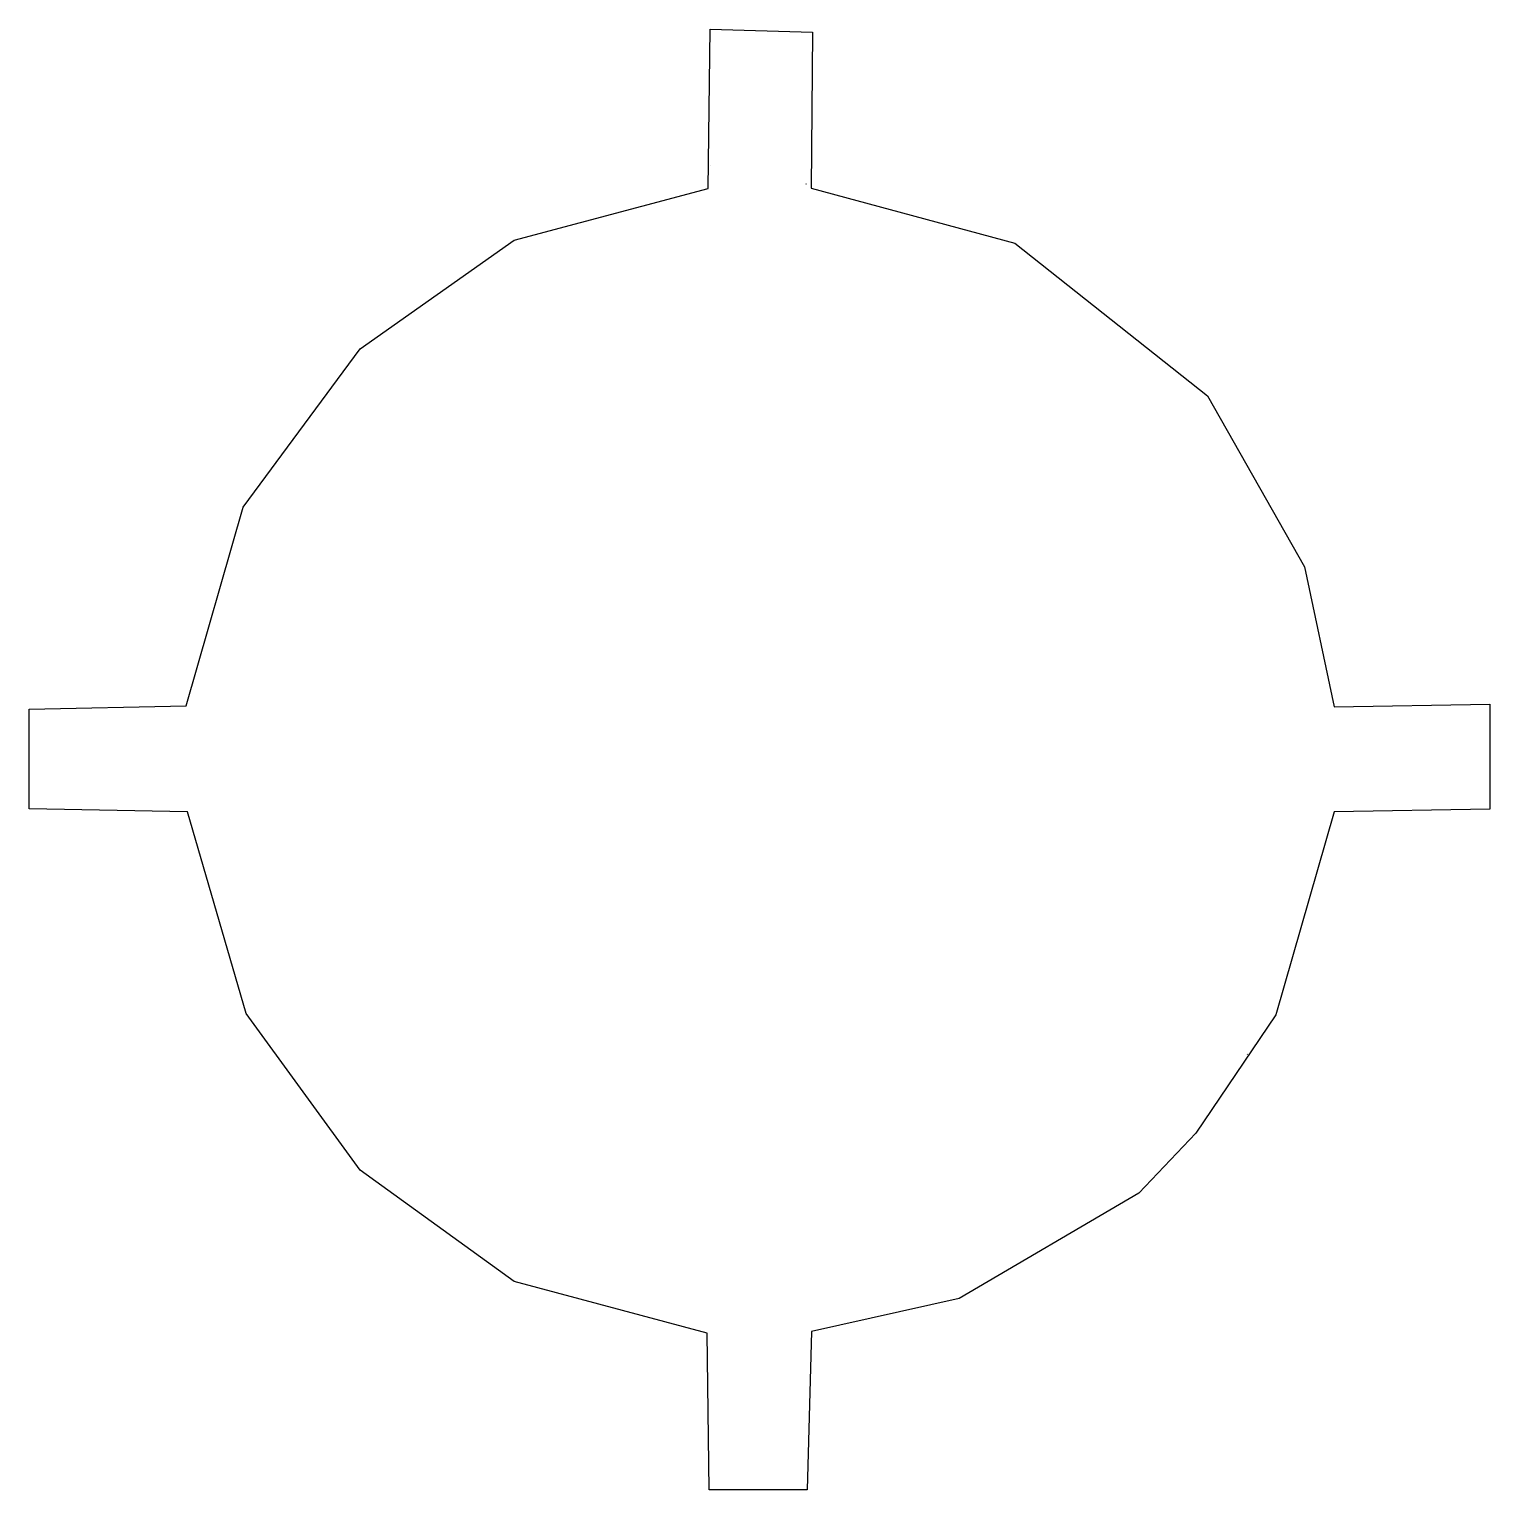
# Model space of a CAD drawing. Header units: millimetres. Extents: x -244 to 244, y -244 to 244.
import ezdxf

# ---------------------------------------------------------------- set-up
doc = ezdxf.new("R2010")
doc.units = ezdxf.units.MM
doc.layers.add('ALMOND-DRAW-PROFILE', color=7, linetype='Continuous', lineweight=25)

msp = doc.modelspace()

# ---------------------------------------------------------------- linework, layer by layer
at = {"layer": 'ALMOND-DRAW-PROFILE'}
for points in [[(-171.8, -84.95), (-191.35, -17.49), (-244.34, -16.46), (-244.34, 16.82), (-191.84, 17.91), (-172.75, 84.47), (-133.62, 137.44), (-82.08, 173.71), (-17.16, 191.07), (-16.46, 244.34), (17.78, 243.38), (17.32, 191.12), (85.42, 172.75), (149.85, 121.69), (182.3, 64.43), (192.25, 17.66), (244.34, 18.49), (244.34, -16.58), (192.29, -17.51), (172.75, -85.42), (146.03, -125.03), (126.94, -145.08), (66.81, -180.39), (17.35, -191.41), (15.99, -244.34), (-16.82, -244.34), (-17.53, -191.96), (-82.08, -174.66), (-133.62, -137.44)], [(-16.53, 198.8), (-16.52, 198.8), (-16.52, 198.82)], [(15.62, 192.56), (15.61, 192.57), (15.62, 192.54)], [(163.26, -98.57), (163.24, -98.58), (163.18, -98.69)]]:
    msp.add_lwpolyline(points, close=True, dxfattribs=at)

doc.saveas('drawing.dxf')
